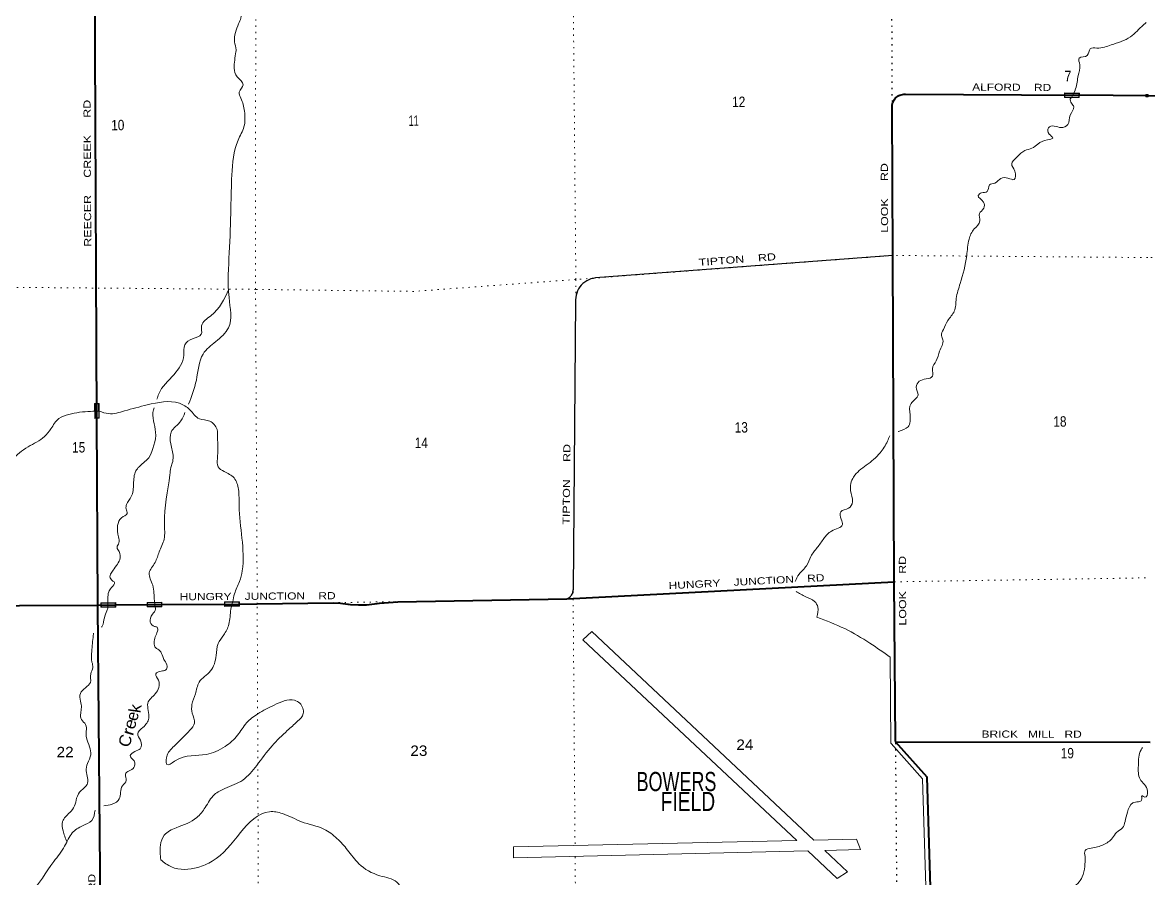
# Model space of a CAD drawing. Header units: feet. Extents: x -8 to 250644, y -192250 to 1368.
# Drawn here: x 106309 to 125217, y -171839 to -157459 of the extents above; entities that cross this region are included whole.
import ezdxf
from ezdxf.enums import TextEntityAlignment as Align

# ---------------------------------------------------------------- set-up
doc = ezdxf.new("R2010")
doc.units = ezdxf.units.FT
doc.header["$LTSCALE"] = 70
doc.linetypes.add('DOTTED', pattern=[1.5, 0.3, -1.2])
for name, color, linetype, lineweight in [('26', 7, 'Continuous', 40), ('29', 7, 'Continuous', 25), ('36', 7, 'Continuous', 13), ('39', 7, 'Continuous', 13), ('6', 7, 'DOTTED', 25), ('61', 7, 'Continuous', 13), ('62', 7, 'Continuous', 13), ('7', 7, 'DOTTED', 13)]:
    doc.layers.add(name, color=color, linetype=linetype, lineweight=lineweight)
for name, color, linetype in [('27', 7, 'Continuous'), ('30', 7, 'Continuous'), ('41', 7, 'Continuous')]:
    doc.layers.add(name, color=color, linetype=linetype)

msp = doc.modelspace()

# ---------------------------------------------------------------- linework, layer by layer
at = {"layer": '26'}
for p, q in [((125190.04, -158689.15), (124056.76, -158682.02)), ((126044.14, -158718.78), (125190.04, -158689.15)), ((107575.23, -167245.34), (107558.2, -164113.62)), ((120969.72, -169531.18), (120946.43, -166854.76))]:
    msp.add_line(p, q, dxfattribs=at)
for points in [[(107558.2, -164113.62), (107521.69, -156635.48), (107513.37, -155251.11), (107498.68, -155085), (107466.71, -154921.35), (107417.81, -154761.93), (107367.18, -154639.32), (107109.14, -154124.8), (107063.29, -154044.26), (106986.58, -153933.56), (106902.86, -153842.22), (106810.04, -153760.14), (106709.16, -153688.2), (106601.31, -153627.21), (106487.67, -153577.82), (106369.5, -153540.58), (106339.93, -153533.35), (105391.92, -153279.51)], [(120946.43, -166854.76), (120922.45, -161372.68), (120912.22, -158884.02), (120912.03, -158862.32), (120914.1, -158840.72), (120918.43, -158819.45), (120924.95, -158798.75), (120933.6, -158778.85), (120944.28, -158759.96), (120956.88, -158742.3), (120971.25, -158726.04), (120987.25, -158711.38), (121004.69, -158698.47), (121023.39, -158687.45), (121043.13, -158678.45), (121063.71, -158671.56), (121084.89, -158666.86), (121106.45, -158664.4), (121128.15, -158664.2), (121133.93, -158664.54), (124056.76, -158682.02)], [(109954.79, -167228.8), (110249.47, -167226.75), (111522.48, -167207.21), (111647.61, -167211.22), (111771.63, -167228.29), (111781.75, -167230.28), (111815.12, -167234.77), (111951.1, -167244.1), (112087.31, -167239.17), (112262.15, -167216.99), (112303.93, -167211.46), (112611.76, -167189.26), (115446.51, -167139.9), (120946.43, -166854.76)], [(98355.81, -167250.95), (98373.64, -167250.81), (99689.06, -167240.51), (102299.15, -167269.07), (107574.31, -167245.35), (107575.23, -167245.34), (107874.72, -167242.1)], [(107640.74, -174881.34), (107575.34, -167265.25), (107575.23, -167245.34)], [(107874.74, -167243.26), (108652.36, -167237.85), (109954.79, -167228.8)], [(120829.64, -176337.92), (120830.79, -176313.47), (120978.23, -173165.5), (120979.16, -173145.73), (120991.23, -173125.5), (121560.19, -172171.68), (121498.88, -170135.3), (120969.81, -169541.15), (125247.26, -169546.36)]]:
    msp.add_lwpolyline(points, dxfattribs=at)
at = {"layer": '29'}
for points in [[(120922.45, -161372.68), (120922.41, -161372.31), (115929.09, -161750.87)], [(115929.09, -161750.87), (115890.85, -161756.8), (115853.44, -161766.7), (115817.27, -161780.46), (115782.74, -161797.92), (115750.22, -161818.9), (115720.07, -161843.16), (115692.62, -161870.43), (115668.18, -161900.43), (115647, -161932.82), (115629.33, -161967.25), (115615.35, -162003.33), (115605.22, -162040.68), (115599.05, -162078.88), (115596.9, -162117.52), (115597.17, -162132.8), (115553.08, -166990.7)], [(115456.08, -167136.04), (115470.4, -167129.84), (115483.99, -167122.19), (115496.7, -167113.15), (115508.41, -167102.84), (115518.97, -167091.36), (115528.27, -167078.84), (115536.21, -167065.41), (115542.71, -167051.23), (115547.69, -167036.45), (115551.09, -167021.23), (115552.89, -167005.73), (115553.08, -166990.7)]]:
    msp.add_lwpolyline(points, dxfattribs=at)
at = {"layer": '36'}
for p, q in [((119311.84, -171203.41), (115719.66, -167831.01)), ((119596.15, -171194.96), (120314.06, -171179.32)), ((120373.1, -171353.68), (119779.98, -171368.05))]:
    msp.add_line(p, q, dxfattribs=at)
for points in [[(115719.73, -167829.81), (115867.3, -167690.9), (119597.03, -171194.71)], [(119494.71, -171374.96), (114555.9, -171494.61), (114552.51, -171304.88), (119312.18, -171201.15)], [(120313.17, -171179.6), (120382.04, -171353.46), (120373.1, -171353.68)], [(119780.4, -171366.97), (120162.94, -171726.34), (119988.33, -171838.51), (119496.27, -171376.55)]]:
    msp.add_lwpolyline(points, dxfattribs=at)
at = {"layer": '39'}
msp.add_line((120881.17, -168120.34), (120892.31, -169568.66), dxfattribs=at)
msp.add_lwpolyline([(120893.97, -169568.76), (121424.73, -170164.81), (121484.57, -172152.06), (120979.39, -172998.94)], dxfattribs=at)
for points in [[(113426.8, -143571.73), (113450.47, -143843.17), (113410.49, -144168.44), (113334.5, -144532.32), (113343.99, -144726.04), (113307.49, -144974.59), (113329.52, -145228.78), (113428.23, -145488.51), (113442.4, -145771.02), (113298.8, -145992.04), (113188.2, -146037.2), (113036.48, -146250.2), (112833.75, -146659.35), (112715.3, -147009.39), (112637.66, -147423.74), (112566.36, -147601.87), (112458.04, -147683.35), (112365.93, -147774.82), (112246.31, -147965.39), (112205.07, -148117.07), (112135.59, -148268.95), (112166.94, -148418.11), (112150.26, -148620.09), (112130.92, -148733.26), (112138.01, -148874.52), (112096.7, -148993.56), (112025.98, -149274.98), (111910.61, -149770.33), (111824.92, -150186.76), (111741.38, -150346.8), (111704.4, -150530.75), (111599.85, -150850.41), (111596, -151151.22), (111653.7, -151318.37), (111768.21, -151531.56), (111771.64, -151725.32), (111734.55, -151893.12), (111817.92, -151985.41), (111859.54, -152160.75), (111885, -152332.16), (111905.99, -152719.59), (111972.45, -152981.56), (111855.58, -153547.58), (111570.2, -153961.33), (111338.98, -154336.36), (111150.31, -154737.34), (111144.64, -155064.4), (111096.69, -155401.84), (110850.15, -155611.45), (110666.42, -155861), (110320.26, -156513.37), (110177.34, -156552.7), (110129.59, -156641.85), (110152.48, -156738.59), (110080.94, -156884.42), (110112.04, -156999.27), (110004.23, -157149.39), (109973.67, -157383.76), (109937.04, -157479.94)], [(109937.04, -157479.94), (109882.67, -157626.62), (109869.69, -157782.14), (109894.89, -157917.22), (109893.39, -157954.15)], [(125180.08, -157458.98), (125131.56, -157500.01), (124915.19, -157699.32), (124591.46, -157834.76), (124351.85, -157888.89), (124236.98, -157901.79), (124189.39, -158013.14), (124054.57, -158056.45), (124063.48, -158171.45), (124038.58, -158351.28), (123991.81, -158573.65), (123921.97, -158721.4)], [(109893.39, -157954.15), (109864.86, -158224.25), (109912.35, -158373.31), (110014.15, -158503.82), (109948.51, -158629.43), (109975.45, -158728.16), (110035.57, -158949.79), (110027.4, -159212.27), (109928.2, -159437.02), (109823.57, -160021.12), (109807.42, -160570.3), (109780.7, -161327.47), (109776.1, -162076.42), (109765.74, -162589.22), (109553.63, -162818.78), (109341.37, -163028.15), (109227.6, -163466.97), (109097.98, -163871.97)], [(123921.97, -158721.4), (123904.35, -158742.54), (123924.98, -158812.31), (123963.77, -158876.64), (123902.26, -159014.33), (123863.09, -159174.07), (123748.5, -159225.32), (123635.35, -159197.83), (123536.75, -159228.79), (123549.62, -159333.67), (123608.59, -159399.88), (123520.06, -159428.75), (123361.25, -159500.49), (123258.91, -159571.84), (123142.2, -159608.97), (123007.88, -159718.9), (122919.97, -159832.55), (122971.29, -159955.33), (122962.24, -160096.7), (122857.19, -160073.19), (122738.24, -160080.06), (122633.93, -160157.48), (122549.44, -160188.34), (122507.9, -160299.65), (122411.25, -160320.5), (122359.13, -160365.27), (122444.65, -160475.71), (122449.46, -160580.64), (122379.52, -160669.94), (122386.45, -160791.01), (122290.64, -160926.92), (122203.16, -161099.1), (122164.83, -161373.9), (122055.32, -161842.97), (121988.6, -162095.76), (121955.86, -162307.94), (121846.09, -162466.14), (121772.56, -162616.02), (121741.05, -162719.19), (121763.77, -162791.71), (121708.67, -162979.82), (121653.4, -163143.7), (121587.81, -163275.36), (121590.75, -163402.52), (121486.19, -163445.62), (121367.49, -163486.81), (121315.78, -163586.08), (121346.97, -163713.04), (121229.05, -163861.21), (121212.28, -164049.05), (121179.47, -164251.14), (121020.7, -164328.94), (121013.19, -164332.54)], [(109773.18, -161939.69), (109471.79, -162385.33), (109315.72, -162555.97), (109310.69, -162695.29), (109164.01, -162770.98), (109033.68, -162874.82), (109016.8, -163048.54), (108853.77, -163370.62), (108596, -163699.4), (108566.59, -163787.84)], [(102295.26, -164027.77), (102583.49, -163958.58), (102743.6, -163789.94), (102923.68, -163592.9), (103135.8, -163639.89), (103658.33, -163660.54), (104121.51, -163564.51), (104375.42, -163534.51), (104470.98, -163638.83), (104529.33, -163894.79), (104656.84, -164231.03), (104813.76, -164452.01), (104877.39, -164602.97), (105019.09, -164672.65), (105211.39, -164768.23), (105239.96, -165089), (105216.09, -165410.12), (105243.76, -165607.76), (105337.41, -165726.22), (105458.44, -165729.43), (105594.51, -165581.14), (105903.49, -165084.45), (106402.05, -164586.48), (106677.11, -164415.03), (106785.07, -164285.09), (106920.96, -164112.58), (107083.82, -164042.83), (107451.98, -163992.16), (107599.53, -163988.96)], [(107598.54, -163988.91), (107753.34, -164030.17), (108023.26, -163983.92), (108403.71, -163882.4), (108942.04, -163856.51), (109116.28, -163964.32), (109278.75, -164116.62), (109452.49, -164155.81), (109574.55, -164298.3), (109585.56, -164425.39), (109582.16, -164786.75), (109593.23, -164921.93), (109694.67, -165001.98), (109860.84, -165109.85), (109934.85, -165301.11), (109944.93, -165575.57), (109997.31, -166669.32), (109952.26, -166851.3), (109869.04, -167055.75), (109837.9, -167189.76)], [(108518.2, -163933.36), (108507.19, -163966.47), (108544.23, -164341.68), (108432.42, -164772.42)], [(109033.81, -164010.45), (108968.4, -164151.05), (108804.41, -164341.92), (108797.76, -164535.76), (108837.68, -164753.5), (108824.34, -164860.57), (108800.7, -164937.44), (108783.42, -165056.66), (108690.59, -165874.85), (108686.46, -166137.3), (108603.32, -166351.84), (108534.05, -166531.97), (108436.5, -166706.24), (108494.49, -166913.77), (108522.62, -167173.98), (108537.29, -167281.94)], [(120872.16, -164403.94), (120834.32, -164491.7), (120710.72, -164688.36), (120478.28, -164895.85), (120263.93, -165095.14), (120213.16, -165323.6), (120246.8, -165511.1), (120181.05, -165620.56), (120050.37, -165677.97), (120057.35, -165805.1), (120076.15, -165893.79), (119895.42, -166002.02), (119765.25, -166128.06), (119653.42, -166280.22), (119547.61, -166428.31), (119472.12, -166586.28), (119348.1, -166726.42), (119284.12, -166851.62)], [(108432.42, -164772.42), (108337.69, -164857.75), (108212.17, -164991.94), (108173.43, -165210.22), (108134.66, -165424.46), (108056.95, -165554.18), (108047.43, -165630.96), (108066.13, -165705.52), (107969.85, -165778.85), (107906.27, -165910.49), (107919.78, -166102.17), (107928.57, -166201.03), (107896.85, -166275.93), (107929.62, -166344.34), (107940.73, -166483.55), (107884.96, -166580.83), (107809.12, -166690.35), (107777.43, -166769.3), (107816.24, -166835.65), (107850.75, -166865.69), (107802.98, -166952.82), (107757.13, -167025.8), (107739.79, -167136.95), (107742.46, -167284.23)], [(119299.57, -167018.21), (119461.82, -167107.16), (119609.62, -167184.87), (119664.77, -167279.37), (119647.86, -167449.05)], [(107742.46, -167284.23), (107726.54, -167341.78), (107683.67, -167460.31), (107646.38, -167601.87), (107636.23, -167617.66)], [(108537.29, -167281.94), (108541.8, -167315.15), (108491.99, -167398.26), (108454.68, -167535.78), (108523.75, -167603.94), (108570.25, -167619.77), (108574.76, -167684.34), (108537.15, -167781.49), (108544.53, -167963.11), (108613.47, -168013.11), (108662.59, -168109.67), (108693.34, -168178.09), (108738.41, -168272.66), (108712.65, -168335.41), (108634.12, -168354.12), (108545.74, -168403.17), (108590.89, -168509.85), (108538.09, -168736.3), (108412.19, -168894.61), (108421.14, -169015.67), (108428.15, -169146.83), (108330.45, -169300.92), (108242.48, -169406.49), (108289.67, -169515.17), (108282.65, -169658.54), (108192.25, -169707.61), (108118.12, -169774.73), (108181.3, -169865.14), (108180.1, -169976.17), (108097.79, -170029.22), (108035.7, -170088.18), (108050.59, -170193.05), (107986.7, -170282.31), (107933.86, -170502.7), (107815.5, -170590.31), (107675.11, -170618.87)], [(109837.9, -167189.75), (109808.43, -167316.57), (109773.98, -167569.14), (109686.54, -167747.38), (109594.83, -167893.35), (109557.97, -168093.44), (109467.09, -168352.45), (109274.85, -168541.5), (109211.77, -168739.76), (109154.56, -168915.77), (109159.68, -169063.1), (109195.18, -169228.38), (109119.41, -169348), (108895.2, -169577.64), (108749.17, -169742.15), (108721.67, -169843.27), (108734.38, -169925.95), (108861.04, -169870.58), (109396.7, -169755.88), (109710.36, -169622.53), (109920.73, -169431.33), (110072.5, -169224.39), (110260.97, -169071.71), (110534.21, -168926.51), (110876.49, -168845.44), (110965.59, -168895.3), (111023.34, -169068.5), (110927.48, -169198.35), (110755.17, -169354.97), (110498.87, -169609.05), (110241.11, -169939.85), (110006.93, -170185.71), (109707.45, -170327.05), (109532.73, -170429.18), (109377, -170646.24), (109235.05, -170816.77), (108891.4, -170986.67), (108688.62, -171113.22), (108625.31, -171281.2), (108629.1, -171523.41)], [(119647.86, -167449.05), (120115.18, -167641.66), (120538.51, -167887.05), (120881.17, -168120.34)], [(107500.54, -167717.27), (107496.24, -167756.32), (107469.96, -168022.96), (107475.32, -168204.6), (107490.12, -168297.35), (107454.59, -168402.56), (107447.56, -168543.92), (107363.53, -168637.35), (107279.49, -168728.76), (107284.5, -168861.96), (107297.37, -168966.84), (107285.98, -169063.81), (107298.85, -169168.69), (107368.04, -169253), (107378.94, -169363.95), (107383.78, -169474.94), (107435.33, -169628.01), (107454.44, -169759.09), (107399.05, -169906.83), (107377.78, -170032.13), (107400.82, -170149.05), (107393.58, -170262.15), (107291.44, -170359.74), (107217.76, -170489.44), (107182.42, -170620.89), (107100.54, -170732.48), (106980.63, -170882.68), (106989.85, -171040.07), (107016.72, -171128.7), (107056.04, -171229.43)], [(125117.09, -169639.55), (125093.68, -169676.68), (125047.23, -169943.46), (125075.12, -170171.37), (125201.67, -170376.4), (125158.01, -170473.6), (125105.4, -170449.73), (125101.91, -170524.45), (125047.63, -170549.04), (124952.99, -170569.88), (124863.37, -170725.93), (124824.19, -170883.65), (124778.59, -170990.95), (124682.31, -171064.28), (124612.4, -171157.61), (124457.95, -171273.73), (124254.67, -171331.65), (124154.1, -171368.67), (124150.82, -171471.64), (124145.99, -171639.22), (124104.9, -171811.09), (123918.84, -172018.26), (123792.79, -172156.39), (123789.6, -172271.48), (123675.65, -172409.53), (123592.97, -172686.64), (123498.2, -172965.86), (123277.83, -173169.24), (123224.03, -173258.43), (123238.77, -173343.11), (123170.49, -173383.95), (123094.37, -173455.12), (123078.88, -173544.05), (123160.1, -173618.18), (123189.05, -173714.88), (123108.61, -173747.73), (123044.53, -173810.74), (123083.22, -173860.94), (123089.89, -173945.68), (123090.97, -174093.03), (123144.33, -174217.82), (123088.55, -174313.08), (123001.27, -174236.97), (122967.25, -174273.54), (122992.32, -174392.47), (122948.37, -174449.29), (122912.48, -174506.06), (122853.99, -174506.46), (122805.87, -174545.14), (122794.37, -174627.98), (122764.68, -174704.89), (122718.25, -174699.16), (122683.89, -174689.3), (122615.62, -174730.14), (122491.97, -174851.54), (122467.48, -174882.55), (122558.64, -174936.43), (122637.48, -174962.13), (122633.98, -175034.83), (122588.17, -175113.87), (122487.3, -175110.52), (122412.89, -175139.29), (122382.92, -175177.85), (122415.72, -175250.3), (122408.35, -175345.22), (122345.9, -175355.74), (122289.62, -175382.37), (122288.31, -175479.27), (122329.08, -175537.54), (122281.52, -175652.92), (122250.03, -175760.13), (122200.68, -175905.81), (121945.76, -176073.08), (121782.87, -176138.79), (121640.25, -176218.49), (121555.34, -176190.82), (121505.35, -176249.7), (121494.04, -176358.78), (121512.77, -176437.38), (121381.3, -176477.82), (121263.26, -176526.27)], [(107527.54, -170689.37), (107470.59, -170863.17), (107317.97, -170953.04), (107143.38, -171073.33), (107015.94, -171298.27), (106834.28, -171553.86), (106438.96, -172103.62), (106167.35, -172470.85), (106150.59, -172660.72), (106214.25, -172815.72), (106077.01, -173079.08), (105789.06, -173418.16), (105705.65, -173596.38), (105591.76, -173742.5), (105500.16, -173902.6), (105381.95, -174010.39), (105361.05, -174186.16), (105280.58, -174489.5), (105180.8, -174635.53), (105050.2, -174838.36)], [(108629.1, -171523.41), (108811.51, -171645.3), (109251.25, -171652.38), (109494.54, -171549.78), (109969.02, -171068.12), (110456.56, -170717.57), (110672.6, -170748.39), (110994.29, -170885.48), (111370.35, -171010.08), (111589.31, -171166.03), (111766.21, -171360.63), (111957.49, -171591.46), (112309.91, -171792.93), (112593.07, -171902.02), (112684.83, -172038.65), (112766.42, -172163.25), (112954.58, -172242.71), (113107.21, -172429.4), (113271.62, -172571.59), (113534.65, -172684.86), (113785.81, -172830.5), (113976.13, -172930.12), (114304.51, -173153.96), (114582.02, -173317.59), (115377.36, -173960.13), (115515.98, -174049.24)]]:
    msp.add_spline(points, degree=3, dxfattribs=at)
at = {"layer": '6'}
for points in [[(120915.23, -152108.94), (120896.68, -155932.26), (120922.41, -161372.31), (120946.43, -166854.76), (120956.17, -168119.76), (120967.27, -169562.5)], [(120967.27, -169562.5), (120987.99, -172254.32), (120972.89, -173762.38)]]:
    msp.add_lwpolyline(points, dxfattribs=at)
at = {"layer": '61'}
for p, q in [((123805.9, -158642.91), (124055.88, -158645.16)), ((124055.88, -158645.16), (124055.2, -158720.15)), ((107594.52, -163858.24), (107598.07, -164108.22)), ((107598.07, -164108.22), (107523.08, -164109.28)), ((107623.43, -167208.15), (107873.41, -167205.01)), ((107873.41, -167205.01), (107874.36, -167280)), ((108398.98, -167202.05), (108648.97, -167199.46)), ((108648.97, -167199.46), (108649.75, -167274.45)), ((109700.65, -167192.93), (109950.63, -167190.34)), ((109950.63, -167190.34), (109951.4, -167265.35))]:
    msp.add_line(p, q, dxfattribs=at)
for points in [[(124055.2, -158720.15), (123805.22, -158717.9), (123805.9, -158642.91)], [(107523.08, -164109.28), (107519.53, -163859.31), (107594.52, -163858.24)], [(107874.36, -167280), (107624.37, -167283.14), (107623.43, -167208.15)], [(108649.75, -167274.45), (108399.76, -167277.05), (108398.98, -167202.05)], [(109951.4, -167265.35), (109701.4, -167267.91), (109700.65, -167192.93)]]:
    msp.add_lwpolyline(points, dxfattribs=at)
for points in [[(123813.28, -158709.97), (123813.82, -158650.97), (124047.81, -158653.08), (124047.27, -158712.08)], [(107530.96, -164101.17), (107527.63, -163867.19), (107586.63, -163866.34), (107589.96, -164100.33)], [(107631.52, -167216.04), (107865.51, -167213.1), (107866.26, -167272.1), (107632.26, -167275.04)], [(108407.67, -167268.97), (108407.05, -167209.96), (108641.05, -167207.53), (108641.67, -167266.53)], [(109709.31, -167259.83), (109708.72, -167200.84), (109942.71, -167198.41), (109943.32, -167257.43)]]:
    msp.add_lwpolyline(points, close=True, dxfattribs=at)
at = {"layer": '62'}
msp.add_lwpolyline([(125170.04, -158669.15), (125210.04, -158669.15), (125210.04, -158709.15), (125170.04, -158709.15)], close=True, dxfattribs=at)
at = {"layer": '7'}
for p, q in [((107874.72, -167242.1), (108652.36, -167237.85)), ((108654.79, -167237.06), (109954.79, -167228.8))]:
    msp.add_line(p, q, dxfattribs=at)
for points in [[(115619.22, -137211.66), (115671.92, -139937.67), (115677.14, -145331.42), (115677.9, -150601.21), (115551.28, -156400.85), (115600.74, -161776.13), (115555.31, -167139.96), (115587.29, -171290.53)], [(110248.07, -166948.71), (110222.87, -161942.15), (110224.25, -156623.03), (110293.54, -150663.55), (110252.41, -145322.52), (110243.68, -143597.11)], [(125204.39, -161407.53), (120922.41, -161372.31), (115600.74, -161776.13), (112877.37, -161976.46), (110222.87, -161942.15), (104891.87, -161897.9), (102150.75, -161878.31), (99617.9, -161929.97)], [(126531.05, -161409.87), (126014.98, -161421.95), (125204.39, -161407.53)], [(109956.01, -167228.65), (110249.47, -167226.75), (115555.31, -167139.96), (120946.43, -166854.76), (125235.23, -166787.86)], [(98351.91, -167247.65), (99689.06, -167240.51), (102295.16, -167275.15), (104955.35, -167260.98), (107874.74, -167243.26)], [(110331.93, -177963.18), (110331.41, -177862.38), (110270.29, -172547.73), (110249.47, -167226.75), (110249.37, -167206.5)], [(115588.71, -171474.88), (115596.38, -172470.89), (115623.47, -177822.11), (115731.57, -183014.84)]]:
    msp.add_lwpolyline(points, dxfattribs=at)

# ---------------------------------------------------------------- texts
at = {"layer": '27'}
for s, rotation, width, p in [('ALFORD    RD', 359.657, 1.25, (122256.41, -158602.18)), ('REECER     CREEK     RD', 90.279, 1.3, (107463.47, -161225.92)), ('LOOK     RD', 90.236, 1.3, (120845.2, -160991.75)), ('LOOK     RD', 90.241, 1.3, (121148.74, -167590.24)), ('HUNGRY    JUNCTION    RD', 2.968, 1.25, (117162.39, -166979.23)), ('HUNGRY    JUNCTION    RD', 0.398, 1.25, (108948.19, -167165.79)), ('BRICK   MILL   RD', 359.93, 1.25, (122413.35, -169472.91)), ('REECER    CREEK    RD', 90.492, 1.25, (107550.61, -174023.78))]:
    msp.add_text(s, height=120, rotation=rotation, dxfattribs=dict(at, width=width)).set_placement(p)
at = {"layer": '30', "width": 1.3}
for s, rotation, p in [('TIPTON    RD', 4.339, (117669.44, -161548.95)), ('TIPTON     RD', 89.48, (115498.24, -165896.31))]:
    msp.add_text(s, height=120, rotation=rotation, dxfattribs=at).set_placement(p)
at = {"layer": '36'}
for s, width, p in [('BOWERS', 0.7, (116620.2, -170371.42)), ('FIELD', 0.75, (117024.79, -170706.09))]:
    msp.add_text(s, height=322.1, dxfattribs=dict(at, width=width)).set_placement(p)
at = {"layer": '41'}
for s, rotation, width, p in [('k', 81.565, 1.05, (108298.81, -168997.22)), ('e', 74.43, 1.1, (108208.62, -169268.97)), ('r', 73.114, 1.25, (108177.32, -169401.76)), ('C', 72.114, 1.05, (108128.06, -169554.6))]:
    msp.add_text(s, height=200, rotation=rotation, dxfattribs=dict(at, width=width)).set_placement(p, align=Align.CENTER)
msp.add_text('e', height=200, rotation=77.565, dxfattribs=at).set_placement((108249.54, -169132), align=Align.CENTER)
at = {"layer": '7'}
for s, width, p in [('7', 0.9, (123806.82, -158445.62)), ('12', 0.85, (118225.7, -158879.59)), ('10', 0.85, (107798.01, -159270.1)), ('11', 0.65, (112792.46, -159195.36)), ('18', 0.85, (123619.77, -164250.1)), ('13', 0.85, (118268.48, -164348.58)), ('14', 0.85, (112895.8, -164607.36)), ('15', 0.85, (107141.96, -164684.09)), ('23', 1.1, (112821.65, -169780.89)), ('24', 1.1, (118296.44, -169680.16)), ('22', 1.1, (106881.22, -169803.51)), ('19', 0.85, (123744.27, -169821.92))]:
    msp.add_text(s, height=175, rotation=0.392, dxfattribs=dict(at, width=width)).set_placement(p)

doc.saveas('drawing.dxf')
